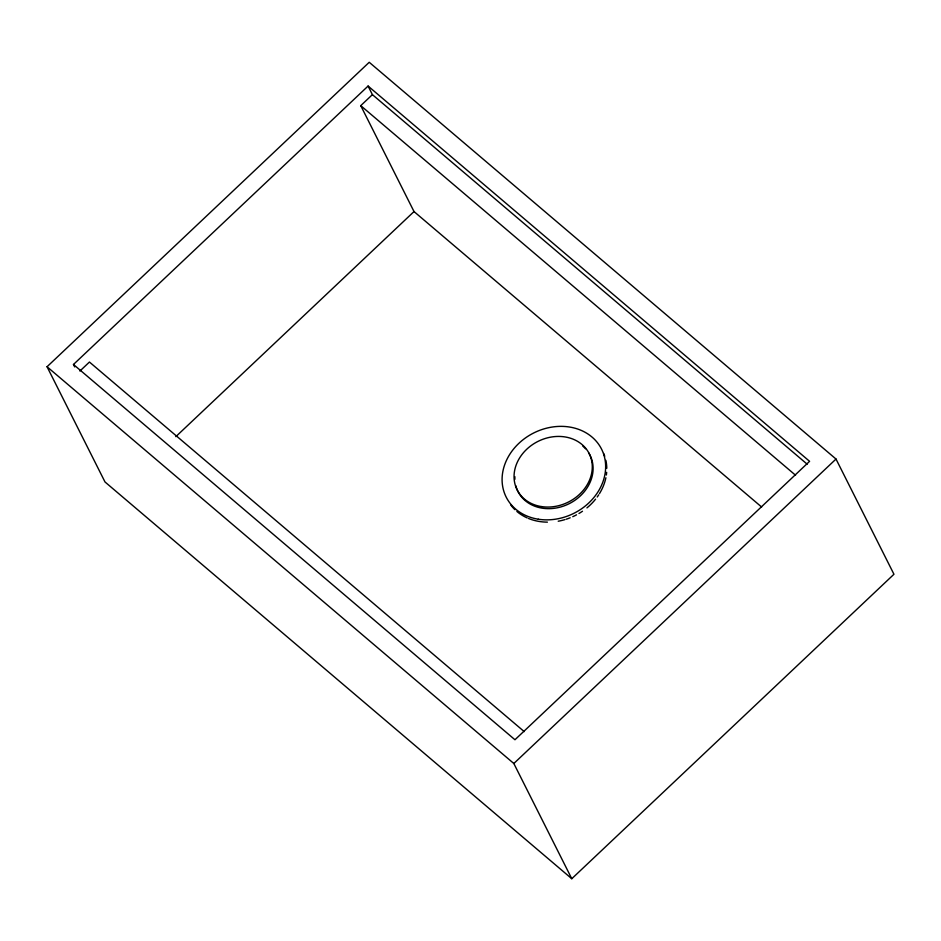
<?xml version="1.0" encoding="UTF-8"?>
<svg xmlns="http://www.w3.org/2000/svg" width="941" height="941" viewBox="0 0 941 941"><rect width="100%" height="100%" fill="white"/><g stroke="black" fill="none" stroke-linecap="round" stroke-linejoin="round"><path stroke-width="1.41" d="M47.05 366.743L369.225 62.282L836.008 459.043L893.95 574.257L571.775 878.718L104.992 481.957L47.05 366.743L513.833 763.504L571.775 878.718M73.469 364.473L368.084 86.054L809.589 461.325L514.962 739.744L73.469 364.473L74.704 366.919M79.903 371.048L89.442 362.038L524.243 731.616M761.622 507.023L414.016 211.56L360.744 105.651L372.401 94.641L368.084 86.054M175.826 436.659L414.016 211.56M513.833 763.504L836.008 459.043M372.401 94.641L807.202 464.207M360.744 105.651L795.545 475.229M588.666 452.844A40.334 33.935 -26.7 0 1 567.388 504.541A40.334 33.935 -26.7 0 1 515.797 485.697M514.88 479.31A40.334 33.935 -26.7 0 1 514.892 476.711M582.808 446.105A40.334 33.935 -26.7 0 1 585.584 448.786M603.663 453.48A53.378 44.921 -26.7 0 1 604.722 456.244M605.863 460.325A53.378 44.921 -26.7 0 1 606.792 468.265M606.663 472.3A53.378 44.921 -26.7 0 1 606.357 475.017M605.886 477.746A53.378 44.921 -26.7 0 1 599.488 493.578M598.711 494.813A53.378 44.921 -26.7 0 1 597.206 497.001M595.571 499.153A53.378 44.921 -26.7 0 1 586.937 507.893M582.479 511.245A53.378 44.921 -26.7 0 1 578.962 513.48M576.539 514.833A53.378 44.921 -26.7 0 1 572.763 516.691M570.175 517.785A53.378 44.921 -26.7 0 1 566.259 519.197M564.941 519.608A53.378 44.921 -26.7 0 1 558.213 521.22M547.403 522.149A53.378 44.921 -26.7 0 1 528.501 518.467M527.231 517.926A53.378 44.921 -26.7 0 1 516.868 511.457M514.903 509.681A53.378 44.921 -26.7 0 1 510.563 504.682M541.44 506.576A40.334 33.935 -26.7 0 0 591.36 459.384A40.334 33.935 -26.7 0 0 526.725 449.257A40.334 33.935 -26.7 0 0 541.44 506.576M538.334 519.22A53.378 44.921 -26.7 0 0 604.416 456.773A53.378 44.921 -26.7 0 0 518.856 443.352A53.378 44.921 -26.7 0 0 538.334 519.22"/></g></svg>
